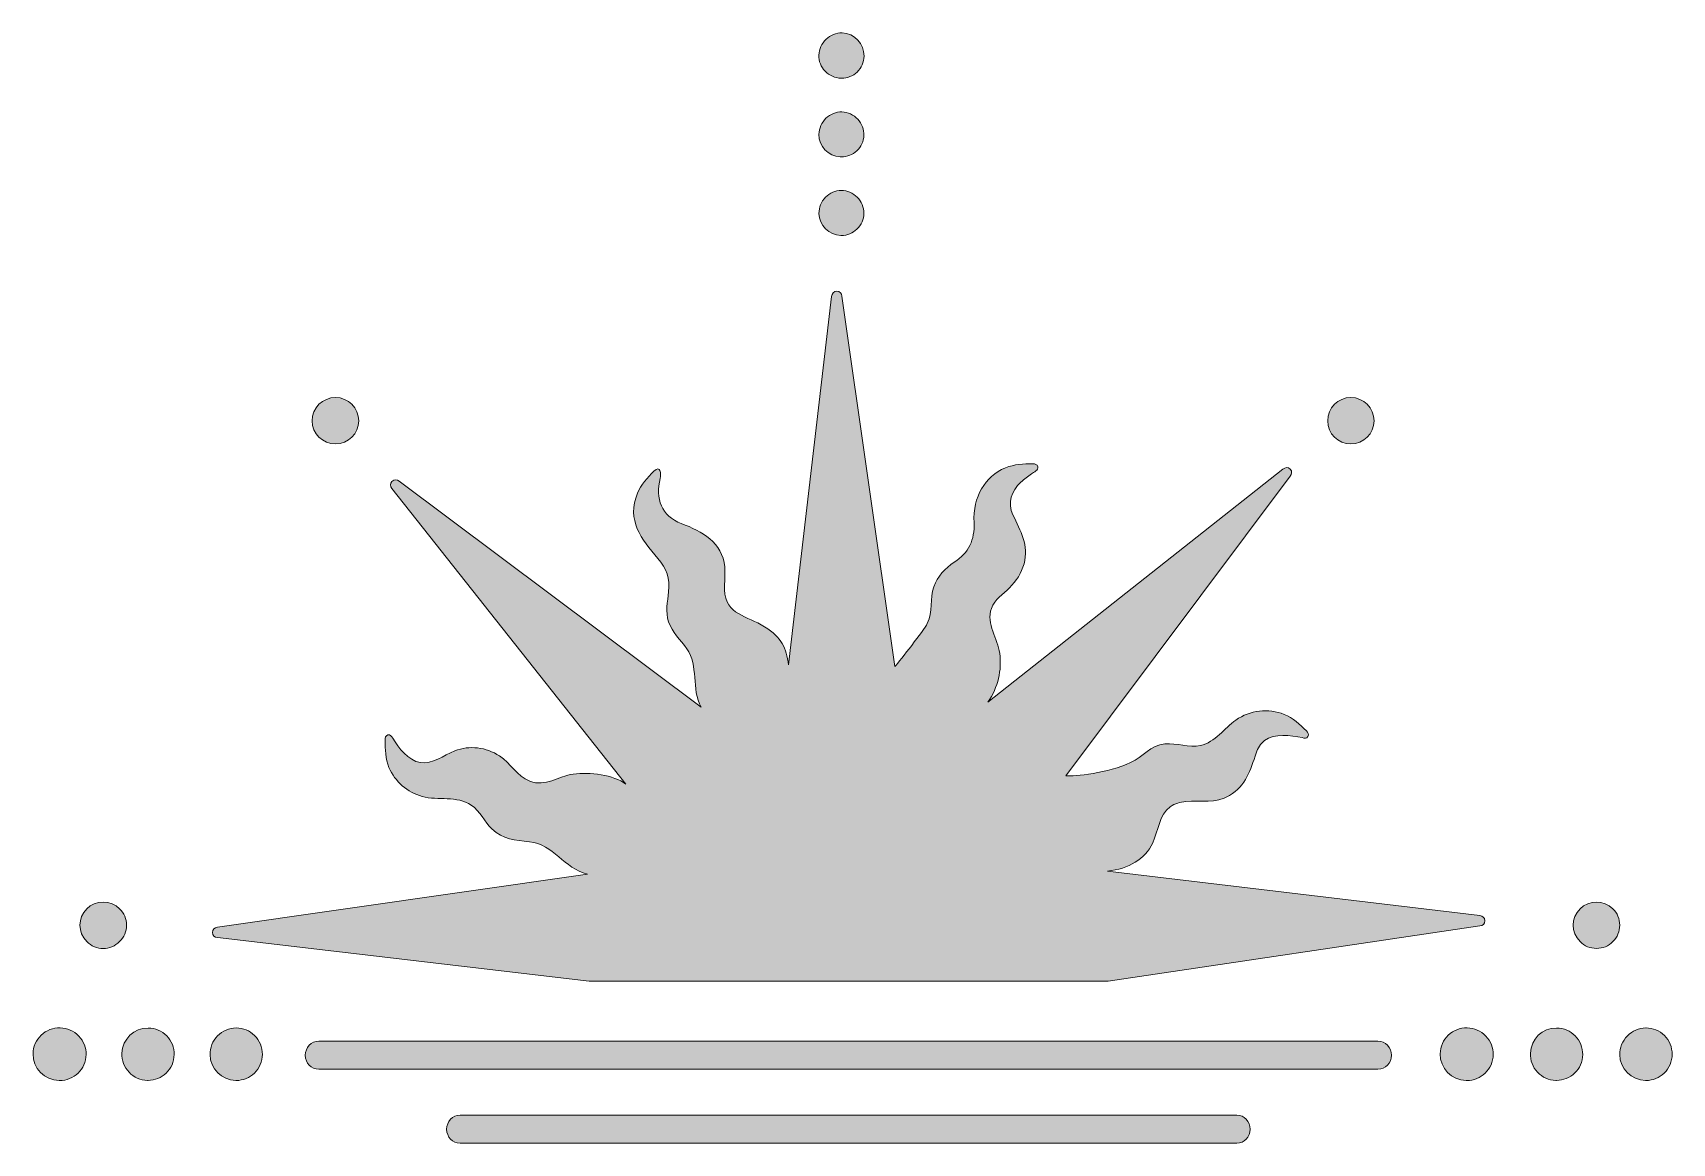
# Model space of a CAD drawing. Header units: inches. Extents: x 36.8 to 48.8, y -10.6 to -2.5.
import ezdxf

# ---------------------------------------------------------------- set-up
doc = ezdxf.new("R2010")
doc.units = ezdxf.units.IN
doc.header["$MEASUREMENT"] = 0
doc.layers.add('Layer 1', color=7, linetype='Continuous')

msp = doc.modelspace()

# ---------------------------------------------------------------- hatches: boundary and pattern name
at = {"layer": 'Layer 1', "true_color": 0xffffff}
h = msp.add_hatch(color=7, dxfattribs=at)
h.dxf.hatch_style = 2
edge = h.paths.add_edge_path()
edge.add_spline(control_points=[(42.742, -2.824), (42.743, -2.825), (42.744, -2.825), (42.746, -2.825), (42.789, -2.825), (42.829, -2.808), (42.86, -2.779), (42.892, -2.748), (42.91, -2.707), (42.911, -2.663), (42.912, -2.572), (42.84, -2.495), (42.75, -2.493), (42.708, -2.491), (42.665, -2.508), (42.633, -2.539), (42.6, -2.57), (42.581, -2.612), (42.58, -2.655), (42.579, -2.699), (42.595, -2.741), (42.626, -2.773), (42.656, -2.805), (42.698, -2.823), (42.742, -2.824)], knot_values=[0, 0, 0, 0, 1, 1, 1, 2, 2, 2, 3, 3, 3, 4, 4, 4, 5, 5, 5, 6, 6, 6, 7, 7, 7, 8, 8, 8, 8], degree=3, periodic=1)
h = msp.add_hatch(color=7, dxfattribs=at)
h.dxf.hatch_style = 2
edge = h.paths.add_edge_path()
edge.add_spline(control_points=[(42.865, -3.125), (42.834, -3.092), (42.792, -3.073), (42.749, -3.071), (42.707, -3.071), (42.664, -3.087), (42.632, -3.118), (42.6, -3.149), (42.581, -3.191), (42.58, -3.235), (42.579, -3.323), (42.648, -3.396), (42.737, -3.4), (42.74, -3.4), (42.743, -3.4), (42.745, -3.4), (42.787, -3.4), (42.827, -3.385), (42.858, -3.356), (42.89, -3.327), (42.908, -3.286), (42.91, -3.243), (42.912, -3.2), (42.895, -3.157), (42.865, -3.125)], knot_values=[0, 0, 0, 0, 1, 1, 1, 2, 2, 2, 3, 3, 3, 4, 4, 4, 5, 5, 5, 6, 6, 6, 7, 7, 7, 8, 8, 8, 8], degree=3, periodic=1)
h = msp.add_hatch(color=7, dxfattribs=at)
h.dxf.hatch_style = 2
edge = h.paths.add_edge_path()
edge.add_spline(control_points=[(42.745, -3.647), (42.701, -3.647), (42.66, -3.665), (42.629, -3.696), (42.597, -3.728), (42.58, -3.77), (42.581, -3.815), (42.583, -3.903), (42.653, -3.974), (42.741, -3.976), (42.743, -3.976), (42.744, -3.976), (42.746, -3.976), (42.788, -3.976), (42.828, -3.96), (42.859, -3.93), (42.891, -3.899), (42.909, -3.858), (42.909, -3.814), (42.91, -3.769), (42.893, -3.728), (42.861, -3.696), (42.83, -3.664), (42.788, -3.647), (42.745, -3.647), (42.745, -3.647), (42.745, -3.647), (42.745, -3.647)], knot_values=[0, 0, 0, 0, 1, 1, 1, 2, 2, 2, 3, 3, 3, 4, 4, 4, 5, 5, 5, 6, 6, 6, 7, 7, 7, 8, 8, 8, 9, 9, 9, 9], degree=3, periodic=1)
h = msp.add_hatch(color=7, dxfattribs=at)
h.dxf.hatch_style = 2
edge = h.paths.add_edge_path()
edge.add_spline(control_points=[(44.387, -7.933), (44.387, -7.933), (46.031, -5.74), (46.031, -5.74), (46.043, -5.723), (46.047, -5.704), (46.03, -5.687), (46.014, -5.672), (45.994, -5.674), (45.977, -5.687), (45.977, -5.687), (43.818, -7.394), (43.818, -7.394), (43.893, -7.285), (43.92, -7.161), (43.904, -7.037), (43.89, -6.929), (43.802, -6.823), (43.843, -6.707), (43.867, -6.641), (43.929, -6.604), (43.976, -6.556), (44.025, -6.506), (44.064, -6.449), (44.082, -6.381), (44.118, -6.243), (44.058, -6.143), (44.001, -6.023), (43.958, -5.932), (43.99, -5.849), (44.059, -5.783), (44.083, -5.76), (44.11, -5.74), (44.137, -5.721), (44.153, -5.709), (44.189, -5.695), (44.183, -5.67), (44.179, -5.651), (44.162, -5.649), (44.146, -5.649), (44.078, -5.649), (44.01, -5.651), (43.946, -5.678), (43.794, -5.742), (43.708, -5.889), (43.716, -6.079), (43.722, -6.205), (43.678, -6.301), (43.571, -6.37), (43.504, -6.413), (43.449, -6.473), (43.422, -6.549), (43.392, -6.637), (43.417, -6.732), (43.374, -6.817), (43.346, -6.873), (43.176, -7.085), (43.137, -7.133), (43.137, -7.133), (42.749, -4.421), (42.749, -4.421), (42.745, -4.401), (42.735, -4.384), (42.711, -4.384), (42.688, -4.385), (42.676, -4.401), (42.673, -4.422), (42.673, -4.422), (42.358, -7.122), (42.358, -7.122), (42.341, -6.995), (42.31, -6.924), (42.183, -6.842), (42.055, -6.759), (41.896, -6.759), (41.89, -6.571), (41.888, -6.515), (41.896, -6.459), (41.891, -6.403), (41.873, -6.224), (41.725, -6.143), (41.573, -6.086), (41.428, -6.031), (41.382, -5.903), (41.418, -5.756), (41.427, -5.72), (41.419, -5.656), (41.373, -5.702), (41.324, -5.75), (41.278, -5.8), (41.252, -5.864), (41.171, -6.061), (41.28, -6.201), (41.402, -6.342), (41.464, -6.415), (41.491, -6.489), (41.48, -6.585), (41.472, -6.659), (41.456, -6.733), (41.48, -6.805), (41.505, -6.881), (41.568, -6.939), (41.613, -7.003), (41.702, -7.127), (41.644, -7.296), (41.718, -7.432), (41.718, -7.432), (39.507, -5.776), (39.507, -5.776), (39.491, -5.764), (39.471, -5.759), (39.455, -5.777), (39.439, -5.793), (39.442, -5.813), (39.454, -5.83), (39.454, -5.83), (41.167, -7.995), (41.167, -7.995), (41.077, -7.927), (40.904, -7.904), (40.781, -7.921), (40.673, -7.937), (40.579, -8.017), (40.464, -7.973), (40.371, -7.937), (40.323, -7.84), (40.242, -7.788), (40.144, -7.724), (40.023, -7.708), (39.914, -7.751), (39.83, -7.785), (39.752, -7.851), (39.663, -7.837), (39.572, -7.822), (39.507, -7.73), (39.46, -7.658), (39.452, -7.645), (39.444, -7.63), (39.425, -7.634), (39.406, -7.639), (39.404, -7.656), (39.404, -7.672), (39.404, -7.74), (39.407, -7.808), (39.433, -7.872), (39.477, -7.977), (39.567, -8.053), (39.676, -8.085), (39.792, -8.117), (39.93, -8.077), (40.035, -8.148), (40.1, -8.193), (40.131, -8.27), (40.187, -8.323), (40.265, -8.398), (40.359, -8.406), (40.462, -8.417), (40.637, -8.435), (40.716, -8.611), (40.886, -8.655), (40.886, -8.655), (38.177, -9.043), (38.177, -9.043), (38.156, -9.047), (38.139, -9.057), (38.14, -9.081), (38.14, -9.104), (38.156, -9.116), (38.177, -9.119), (38.177, -9.119), (40.899, -9.437), (40.899, -9.437), (40.899, -9.437), (40.904, -9.437), (40.904, -9.437), (40.904, -9.437), (40.995, -9.437), (40.995, -9.437), (40.995, -9.437), (44.583, -9.437), (44.583, -9.437), (44.583, -9.437), (44.692, -9.437), (44.692, -9.437), (44.692, -9.437), (44.697, -9.437), (44.697, -9.437), (44.697, -9.437), (47.419, -9.033), (47.419, -9.033), (47.44, -9.03), (47.456, -9.019), (47.456, -8.995), (47.455, -8.972), (47.439, -8.959), (47.418, -8.957), (47.418, -8.957), (44.693, -8.632), (44.693, -8.632), (44.85, -8.614), (44.967, -8.546), (45.024, -8.424), (45.064, -8.337), (45.071, -8.221), (45.153, -8.16), (45.186, -8.136), (45.226, -8.125), (45.266, -8.122), (45.38, -8.113), (45.481, -8.14), (45.586, -8.078), (45.709, -8.005), (45.737, -7.892), (45.782, -7.767), (45.794, -7.732), (45.813, -7.698), (45.843, -7.675), (45.915, -7.62), (46.036, -7.637), (46.119, -7.654), (46.134, -7.658), (46.151, -7.663), (46.161, -7.646), (46.171, -7.63), (46.16, -7.617), (46.149, -7.605), (46.101, -7.557), (46.051, -7.511), (45.987, -7.484), (45.871, -7.437), (45.736, -7.453), (45.633, -7.525), (45.547, -7.585), (45.483, -7.688), (45.374, -7.712), (45.288, -7.731), (45.202, -7.692), (45.114, -7.699), (45.006, -7.708), (44.955, -7.794), (44.862, -7.837), (44.699, -7.912), (44.452, -7.94), (44.387, -7.933)], knot_values=[0, 0, 0, 0, 1, 1, 1, 2, 2, 2, 3, 3, 3, 4, 4, 4, 5, 5, 5, 6, 6, 6, 7, 7, 7, 8, 8, 8, 9, 9, 9, 10, 10, 10, 11, 11, 11, 12, 12, 12, 13, 13, 13, 14, 14, 14, 15, 15, 15, 16, 16, 16, 17, 17, 17, 18, 18, 18, 19, 19, 19, 20, 20, 20, 21, 21, 21, 22, 22, 22, 23, 23, 23, 24, 24, 24, 25, 25, 25, 26, 26, 26, 27, 27, 27, 28, 28, 28, 29, 29, 29, 30, 30, 30, 31, 31, 31, 32, 32, 32, 33, 33, 33, 34, 34, 34, 35, 35, 35, 36, 36, 36, 37, 37, 37, 38, 38, 38, 39, 39, 39, 40, 40, 40, 41, 41, 41, 42, 42, 42, 43, 43, 43, 44, 44, 44, 45, 45, 45, 46, 46, 46, 47, 47, 47, 48, 48, 48, 49, 49, 49, 50, 50, 50, 51, 51, 51, 52, 52, 52, 53, 53, 53, 54, 54, 54, 55, 55, 55, 56, 56, 56, 57, 57, 57, 58, 58, 58, 59, 59, 59, 60, 60, 60, 61, 61, 61, 62, 62, 62, 63, 63, 63, 64, 64, 64, 65, 65, 65, 66, 66, 66, 67, 67, 67, 68, 68, 68, 69, 69, 69, 70, 70, 70, 71, 71, 71, 72, 72, 72, 73, 73, 73, 74, 74, 74, 75, 75, 75, 76, 76, 76, 77, 77, 77, 78, 78, 78, 79, 79, 79, 80, 80, 80, 81, 81, 81, 81], degree=3, periodic=1)
h = msp.add_hatch(color=7, dxfattribs=at)
h.dxf.hatch_style = 2
edge = h.paths.add_edge_path()
edge.add_spline(control_points=[(39.041, -5.503), (39.135, -5.503), (39.211, -5.427), (39.211, -5.333), (39.211, -5.239), (39.135, -5.163), (39.041, -5.163), (38.947, -5.163), (38.87, -5.239), (38.87, -5.333), (38.87, -5.427), (38.947, -5.503), (39.041, -5.503)], knot_values=[0, 0, 0, 0, 1, 1, 1, 2, 2, 2, 3, 3, 3, 4, 4, 4, 4], degree=3, periodic=1)
h = msp.add_hatch(color=7, dxfattribs=at)
h.dxf.hatch_style = 2
edge = h.paths.add_edge_path()
edge.add_spline(control_points=[(46.475, -5.503), (46.569, -5.503), (46.645, -5.427), (46.645, -5.333), (46.645, -5.239), (46.569, -5.163), (46.475, -5.163), (46.381, -5.163), (46.305, -5.239), (46.305, -5.333), (46.305, -5.427), (46.381, -5.503), (46.475, -5.503)], knot_values=[0, 0, 0, 0, 1, 1, 1, 2, 2, 2, 3, 3, 3, 4, 4, 4, 4], degree=3, periodic=1)
h = msp.add_hatch(color=7, dxfattribs=at)
h.dxf.hatch_style = 2
edge = h.paths.add_edge_path()
edge.add_spline(control_points=[(37.461, -8.907), (37.397, -8.843), (37.284, -8.843), (37.22, -8.907), (37.154, -8.974), (37.154, -9.082), (37.22, -9.148), (37.253, -9.181), (37.297, -9.198), (37.34, -9.198), (37.384, -9.198), (37.428, -9.181), (37.461, -9.148), (37.493, -9.116), (37.511, -9.073), (37.511, -9.028), (37.511, -8.982), (37.493, -8.939), (37.461, -8.907)], knot_values=[0, 0, 0, 0, 1, 1, 1, 2, 2, 2, 3, 3, 3, 4, 4, 4, 5, 5, 5, 6, 6, 6, 6], degree=3, periodic=1)
h = msp.add_hatch(color=7, dxfattribs=at)
h.dxf.hatch_style = 2
edge = h.paths.add_edge_path()
edge.add_spline(control_points=[(48.443, -9.028), (48.443, -8.982), (48.426, -8.939), (48.393, -8.907), (48.329, -8.843), (48.217, -8.843), (48.153, -8.907), (48.086, -8.974), (48.086, -9.082), (48.153, -9.148), (48.185, -9.18), (48.228, -9.198), (48.273, -9.198), (48.318, -9.198), (48.361, -9.18), (48.393, -9.148), (48.426, -9.116), (48.443, -9.073), (48.443, -9.028)], knot_values=[0, 0, 0, 0, 1, 1, 1, 2, 2, 2, 3, 3, 3, 4, 4, 4, 5, 5, 5, 6, 6, 6, 6], degree=3, periodic=1)
h = msp.add_hatch(color=7, dxfattribs=at)
h.dxf.hatch_style = 2
edge = h.paths.add_edge_path()
edge.add_spline(control_points=[(37.025, -9.78), (36.974, -9.778), (36.924, -9.798), (36.887, -9.833), (36.849, -9.869), (36.828, -9.917), (36.827, -9.969), (36.825, -10.075), (36.911, -10.163), (37.018, -10.166), (37.019, -10.166), (37.021, -10.166), (37.022, -10.166), (37.073, -10.166), (37.12, -10.146), (37.157, -10.111), (37.194, -10.076), (37.215, -10.028), (37.216, -9.976), (37.217, -9.926), (37.198, -9.877), (37.162, -9.84), (37.125, -9.802), (37.077, -9.781), (37.025, -9.78)], knot_values=[0, 0, 0, 0, 1, 1, 1, 2, 2, 2, 3, 3, 3, 4, 4, 4, 5, 5, 5, 6, 6, 6, 7, 7, 7, 8, 8, 8, 8], degree=3, periodic=1)
h = msp.add_hatch(color=7, dxfattribs=at)
h.dxf.hatch_style = 2
edge = h.paths.add_edge_path()
edge.add_spline(control_points=[(37.67, -9.781), (37.67, -9.781), (37.669, -9.781), (37.669, -9.781), (37.565, -9.781), (37.482, -9.862), (37.478, -9.965), (37.476, -10.018), (37.495, -10.067), (37.53, -10.105), (37.565, -10.142), (37.612, -10.163), (37.664, -10.164), (37.664, -10.164), (37.664, -10.164), (37.664, -10.164), (37.666, -10.164), (37.667, -10.164), (37.669, -10.164), (37.719, -10.164), (37.766, -10.146), (37.802, -10.111), (37.839, -10.076), (37.86, -10.028), (37.86, -9.976), (37.861, -9.924), (37.842, -9.875), (37.806, -9.838), (37.77, -9.802), (37.722, -9.781), (37.67, -9.781)], knot_values=[0, 0, 0, 0, 1, 1, 1, 2, 2, 2, 3, 3, 3, 4, 4, 4, 5, 5, 5, 6, 6, 6, 7, 7, 7, 8, 8, 8, 9, 9, 9, 10, 10, 10, 10], degree=3, periodic=1)
h = msp.add_hatch(color=7, dxfattribs=at)
h.dxf.hatch_style = 2
edge = h.paths.add_edge_path()
edge.add_spline(control_points=[(38.315, -9.78), (38.315, -9.78), (38.314, -9.78), (38.314, -9.78), (38.264, -9.78), (38.214, -9.802), (38.178, -9.839), (38.142, -9.876), (38.122, -9.926), (38.123, -9.976), (38.124, -10.078), (38.209, -10.163), (38.311, -10.165), (38.313, -10.165), (38.314, -10.165), (38.315, -10.165), (38.365, -10.165), (38.412, -10.146), (38.448, -10.111), (38.485, -10.075), (38.506, -10.025), (38.506, -9.974), (38.507, -9.922), (38.486, -9.873), (38.449, -9.836), (38.413, -9.8), (38.365, -9.78), (38.315, -9.78)], knot_values=[0, 0, 0, 0, 1, 1, 1, 2, 2, 2, 3, 3, 3, 4, 4, 4, 5, 5, 5, 6, 6, 6, 7, 7, 7, 8, 8, 8, 9, 9, 9, 9], degree=3, periodic=1)
h = msp.add_hatch(color=7, dxfattribs=at)
h.dxf.hatch_style = 2
edge = h.paths.add_edge_path()
edge.add_spline(control_points=[(47.326, -9.78), (47.273, -9.779), (47.225, -9.798), (47.188, -9.833), (47.151, -9.869), (47.13, -9.917), (47.129, -9.969), (47.127, -10.075), (47.212, -10.163), (47.319, -10.166), (47.321, -10.166), (47.322, -10.166), (47.324, -10.166), (47.374, -10.166), (47.422, -10.146), (47.458, -10.111), (47.495, -10.076), (47.516, -10.028), (47.517, -9.976), (47.517, -9.976), (47.517, -9.976), (47.517, -9.976), (47.518, -9.926), (47.499, -9.877), (47.463, -9.84), (47.427, -9.802), (47.378, -9.781), (47.326, -9.78)], knot_values=[0, 0, 0, 0, 1, 1, 1, 2, 2, 2, 3, 3, 3, 4, 4, 4, 5, 5, 5, 6, 6, 6, 7, 7, 7, 8, 8, 8, 9, 9, 9, 9], degree=3, periodic=1)
h = msp.add_hatch(color=7, dxfattribs=at)
h.dxf.hatch_style = 2
edge = h.paths.add_edge_path()
edge.add_spline(control_points=[(47.981, -9.781), (47.981, -9.781), (47.981, -9.781), (47.98, -9.781), (47.876, -9.781), (47.793, -9.862), (47.789, -9.965), (47.787, -10.018), (47.806, -10.067), (47.841, -10.105), (47.876, -10.142), (47.924, -10.163), (47.975, -10.164), (47.975, -10.164), (47.975, -10.164), (47.975, -10.164), (47.977, -10.164), (47.979, -10.164), (47.98, -10.164), (48.03, -10.164), (48.077, -10.146), (48.113, -10.111), (48.15, -10.076), (48.171, -10.028), (48.172, -9.976), (48.172, -9.924), (48.153, -9.875), (48.117, -9.838), (48.082, -9.802), (48.033, -9.781), (47.981, -9.781)], knot_values=[0, 0, 0, 0, 1, 1, 1, 2, 2, 2, 3, 3, 3, 4, 4, 4, 5, 5, 5, 6, 6, 6, 7, 7, 7, 8, 8, 8, 9, 9, 9, 10, 10, 10, 10], degree=3, periodic=1)
h = msp.add_hatch(color=7, dxfattribs=at)
h.dxf.hatch_style = 2
edge = h.paths.add_edge_path()
edge.add_spline(control_points=[(48.77, -9.836), (48.734, -9.8), (48.686, -9.78), (48.636, -9.78), (48.635, -9.78), (48.635, -9.78), (48.634, -9.78), (48.584, -9.78), (48.535, -9.802), (48.499, -9.839), (48.463, -9.876), (48.442, -9.926), (48.443, -9.976), (48.445, -10.078), (48.53, -10.163), (48.632, -10.165), (48.633, -10.165), (48.635, -10.165), (48.636, -10.165), (48.685, -10.165), (48.732, -10.146), (48.769, -10.111), (48.806, -10.075), (48.827, -10.025), (48.827, -9.974), (48.827, -9.922), (48.807, -9.873), (48.77, -9.836)], knot_values=[0, 0, 0, 0, 1, 1, 1, 2, 2, 2, 3, 3, 3, 4, 4, 4, 5, 5, 5, 6, 6, 6, 7, 7, 7, 8, 8, 8, 9, 9, 9, 9], degree=3, periodic=1)
h = msp.add_hatch(color=7, dxfattribs=at)
h.dxf.hatch_style = 2
edge = h.paths.add_edge_path()
edge.add_spline(control_points=[(46.673, -9.877), (46.673, -9.877), (38.92, -9.877), (38.92, -9.877), (38.865, -9.877), (38.82, -9.924), (38.82, -9.98), (38.82, -10.037), (38.865, -10.083), (38.92, -10.083), (38.92, -10.083), (46.673, -10.083), (46.673, -10.083), (46.728, -10.083), (46.773, -10.037), (46.773, -9.98), (46.773, -9.924), (46.728, -9.877), (46.673, -9.877)], knot_values=[0, 0, 0, 0, 1, 1, 1, 2, 2, 2, 3, 3, 3, 4, 4, 4, 5, 5, 5, 6, 6, 6, 6], degree=3, periodic=1)
h = msp.add_hatch(color=7, dxfattribs=at)
h.dxf.hatch_style = 2
edge = h.paths.add_edge_path()
edge.add_spline(control_points=[(45.64, -10.419), (45.64, -10.419), (39.953, -10.419), (39.953, -10.419), (39.899, -10.419), (39.855, -10.465), (39.855, -10.522), (39.855, -10.578), (39.899, -10.625), (39.953, -10.625), (39.953, -10.625), (45.64, -10.625), (45.64, -10.625), (45.694, -10.625), (45.738, -10.578), (45.738, -10.522), (45.738, -10.465), (45.694, -10.419), (45.64, -10.419)], knot_values=[0, 0, 0, 0, 1, 1, 1, 2, 2, 2, 3, 3, 3, 4, 4, 4, 5, 5, 5, 6, 6, 6, 6], degree=3, periodic=1)

# ---------------------------------------------------------------- linework, layer by layer
at = {"layer": 'Layer 1', "lineweight": 0}
for points, knots in [([(42.742, -2.824), (42.743, -2.825), (42.744, -2.825), (42.746, -2.825), (42.789, -2.825), (42.829, -2.808), (42.86, -2.779), (42.892, -2.748), (42.91, -2.707), (42.911, -2.663), (42.912, -2.572), (42.84, -2.495), (42.75, -2.493), (42.708, -2.491), (42.665, -2.508), (42.633, -2.539), (42.6, -2.57), (42.581, -2.612), (42.58, -2.655), (42.579, -2.699), (42.595, -2.741), (42.626, -2.773), (42.656, -2.805), (42.698, -2.823), (42.742, -2.824)], [0, 0, 0, 0, 1, 1, 1, 2, 2, 2, 3, 3, 3, 4, 4, 4, 5, 5, 5, 6, 6, 6, 7, 7, 7, 8, 8, 8, 8]), ([(42.865, -3.125), (42.834, -3.092), (42.792, -3.073), (42.749, -3.071), (42.707, -3.071), (42.664, -3.087), (42.632, -3.118), (42.6, -3.149), (42.581, -3.191), (42.58, -3.235), (42.579, -3.323), (42.648, -3.396), (42.737, -3.4), (42.74, -3.4), (42.743, -3.4), (42.745, -3.4), (42.787, -3.4), (42.827, -3.385), (42.858, -3.356), (42.89, -3.327), (42.908, -3.286), (42.91, -3.243), (42.912, -3.2), (42.895, -3.157), (42.865, -3.125)], [0, 0, 0, 0, 1, 1, 1, 2, 2, 2, 3, 3, 3, 4, 4, 4, 5, 5, 5, 6, 6, 6, 7, 7, 7, 8, 8, 8, 8]), ([(42.745, -3.647), (42.701, -3.647), (42.66, -3.665), (42.629, -3.696), (42.597, -3.728), (42.58, -3.77), (42.581, -3.815), (42.583, -3.903), (42.653, -3.974), (42.741, -3.976), (42.743, -3.976), (42.744, -3.976), (42.746, -3.976), (42.788, -3.976), (42.828, -3.96), (42.859, -3.93), (42.891, -3.899), (42.909, -3.858), (42.909, -3.814), (42.91, -3.769), (42.893, -3.728), (42.861, -3.696), (42.83, -3.664), (42.788, -3.647), (42.745, -3.647), (42.745, -3.647), (42.745, -3.647), (42.745, -3.647)], [0, 0, 0, 0, 1, 1, 1, 2, 2, 2, 3, 3, 3, 4, 4, 4, 5, 5, 5, 6, 6, 6, 7, 7, 7, 8, 8, 8, 9, 9, 9, 9]), ([(44.387, -7.933), (44.387, -7.933), (46.031, -5.74), (46.031, -5.74), (46.043, -5.723), (46.047, -5.704), (46.03, -5.687), (46.014, -5.672), (45.994, -5.674), (45.977, -5.687), (45.977, -5.687), (43.818, -7.394), (43.818, -7.394), (43.893, -7.285), (43.92, -7.161), (43.904, -7.037), (43.89, -6.929), (43.802, -6.823), (43.843, -6.707), (43.867, -6.641), (43.929, -6.604), (43.976, -6.556), (44.025, -6.506), (44.064, -6.449), (44.082, -6.381), (44.118, -6.243), (44.058, -6.143), (44.001, -6.023), (43.958, -5.932), (43.99, -5.849), (44.059, -5.783), (44.083, -5.76), (44.11, -5.74), (44.137, -5.721), (44.153, -5.709), (44.189, -5.695), (44.183, -5.67), (44.179, -5.651), (44.162, -5.649), (44.146, -5.649), (44.078, -5.649), (44.01, -5.651), (43.946, -5.678), (43.794, -5.742), (43.708, -5.889), (43.716, -6.079), (43.722, -6.205), (43.678, -6.301), (43.571, -6.37), (43.504, -6.413), (43.449, -6.473), (43.422, -6.549), (43.392, -6.637), (43.417, -6.732), (43.374, -6.817), (43.346, -6.873), (43.176, -7.085), (43.137, -7.133), (43.137, -7.133), (42.749, -4.421), (42.749, -4.421), (42.745, -4.401), (42.735, -4.384), (42.711, -4.384), (42.688, -4.385), (42.676, -4.401), (42.673, -4.422), (42.673, -4.422), (42.358, -7.122), (42.358, -7.122), (42.341, -6.995), (42.31, -6.924), (42.183, -6.842), (42.055, -6.759), (41.896, -6.759), (41.89, -6.571), (41.888, -6.515), (41.896, -6.459), (41.891, -6.403), (41.873, -6.224), (41.725, -6.143), (41.573, -6.086), (41.428, -6.031), (41.382, -5.903), (41.418, -5.756), (41.427, -5.72), (41.419, -5.656), (41.373, -5.702), (41.324, -5.75), (41.278, -5.8), (41.252, -5.864), (41.171, -6.061), (41.28, -6.201), (41.402, -6.342), (41.464, -6.415), (41.491, -6.489), (41.48, -6.585), (41.472, -6.659), (41.456, -6.733), (41.48, -6.805), (41.505, -6.881), (41.568, -6.939), (41.613, -7.003), (41.702, -7.127), (41.644, -7.296), (41.718, -7.432), (41.718, -7.432), (39.507, -5.776), (39.507, -5.776), (39.491, -5.764), (39.471, -5.759), (39.455, -5.777), (39.439, -5.793), (39.442, -5.813), (39.454, -5.83), (39.454, -5.83), (41.167, -7.995), (41.167, -7.995), (41.077, -7.927), (40.904, -7.904), (40.781, -7.921), (40.673, -7.937), (40.579, -8.017), (40.464, -7.973), (40.371, -7.937), (40.323, -7.84), (40.242, -7.788), (40.144, -7.724), (40.023, -7.708), (39.914, -7.751), (39.83, -7.785), (39.752, -7.851), (39.663, -7.837), (39.572, -7.822), (39.507, -7.73), (39.46, -7.658), (39.452, -7.645), (39.444, -7.63), (39.425, -7.634), (39.406, -7.639), (39.404, -7.656), (39.404, -7.672), (39.404, -7.74), (39.407, -7.808), (39.433, -7.872), (39.477, -7.977), (39.567, -8.053), (39.676, -8.085), (39.792, -8.117), (39.93, -8.077), (40.035, -8.148), (40.1, -8.193), (40.131, -8.27), (40.187, -8.323), (40.265, -8.398), (40.359, -8.406), (40.462, -8.417), (40.637, -8.435), (40.716, -8.611), (40.886, -8.655), (40.886, -8.655), (38.177, -9.043), (38.177, -9.043), (38.156, -9.047), (38.139, -9.057), (38.14, -9.081), (38.14, -9.104), (38.156, -9.116), (38.177, -9.119), (38.177, -9.119), (40.899, -9.437), (40.899, -9.437), (40.899, -9.437), (40.904, -9.437), (40.904, -9.437), (40.904, -9.437), (40.995, -9.437), (40.995, -9.437), (40.995, -9.437), (44.583, -9.437), (44.583, -9.437), (44.583, -9.437), (44.692, -9.437), (44.692, -9.437), (44.692, -9.437), (44.697, -9.437), (44.697, -9.437), (44.697, -9.437), (47.419, -9.033), (47.419, -9.033), (47.44, -9.03), (47.456, -9.019), (47.456, -8.995), (47.455, -8.972), (47.439, -8.959), (47.418, -8.957), (47.418, -8.957), (44.693, -8.632), (44.693, -8.632), (44.85, -8.614), (44.967, -8.546), (45.024, -8.424), (45.064, -8.337), (45.071, -8.221), (45.153, -8.16), (45.186, -8.136), (45.226, -8.125), (45.266, -8.122), (45.38, -8.113), (45.481, -8.14), (45.586, -8.078), (45.709, -8.005), (45.737, -7.892), (45.782, -7.767), (45.794, -7.732), (45.813, -7.698), (45.843, -7.675), (45.915, -7.62), (46.036, -7.637), (46.119, -7.654), (46.134, -7.658), (46.151, -7.663), (46.161, -7.646), (46.171, -7.63), (46.16, -7.617), (46.149, -7.605), (46.101, -7.557), (46.051, -7.511), (45.987, -7.484), (45.871, -7.437), (45.736, -7.453), (45.633, -7.525), (45.547, -7.585), (45.483, -7.688), (45.374, -7.712), (45.288, -7.731), (45.202, -7.692), (45.114, -7.699), (45.006, -7.708), (44.955, -7.794), (44.862, -7.837), (44.699, -7.912), (44.452, -7.94), (44.387, -7.933)], [0, 0, 0, 0, 1, 1, 1, 2, 2, 2, 3, 3, 3, 4, 4, 4, 5, 5, 5, 6, 6, 6, 7, 7, 7, 8, 8, 8, 9, 9, 9, 10, 10, 10, 11, 11, 11, 12, 12, 12, 13, 13, 13, 14, 14, 14, 15, 15, 15, 16, 16, 16, 17, 17, 17, 18, 18, 18, 19, 19, 19, 20, 20, 20, 21, 21, 21, 22, 22, 22, 23, 23, 23, 24, 24, 24, 25, 25, 25, 26, 26, 26, 27, 27, 27, 28, 28, 28, 29, 29, 29, 30, 30, 30, 31, 31, 31, 32, 32, 32, 33, 33, 33, 34, 34, 34, 35, 35, 35, 36, 36, 36, 37, 37, 37, 38, 38, 38, 39, 39, 39, 40, 40, 40, 41, 41, 41, 42, 42, 42, 43, 43, 43, 44, 44, 44, 45, 45, 45, 46, 46, 46, 47, 47, 47, 48, 48, 48, 49, 49, 49, 50, 50, 50, 51, 51, 51, 52, 52, 52, 53, 53, 53, 54, 54, 54, 55, 55, 55, 56, 56, 56, 57, 57, 57, 58, 58, 58, 59, 59, 59, 60, 60, 60, 61, 61, 61, 62, 62, 62, 63, 63, 63, 64, 64, 64, 65, 65, 65, 66, 66, 66, 67, 67, 67, 68, 68, 68, 69, 69, 69, 70, 70, 70, 71, 71, 71, 72, 72, 72, 73, 73, 73, 74, 74, 74, 75, 75, 75, 76, 76, 76, 77, 77, 77, 78, 78, 78, 79, 79, 79, 80, 80, 80, 81, 81, 81, 81]), ([(39.041, -5.503), (39.135, -5.503), (39.211, -5.427), (39.211, -5.333), (39.211, -5.239), (39.135, -5.163), (39.041, -5.163), (38.947, -5.163), (38.87, -5.239), (38.87, -5.333), (38.87, -5.427), (38.947, -5.503), (39.041, -5.503)], [0, 0, 0, 0, 1, 1, 1, 2, 2, 2, 3, 3, 3, 4, 4, 4, 4]), ([(46.475, -5.503), (46.569, -5.503), (46.645, -5.427), (46.645, -5.333), (46.645, -5.239), (46.569, -5.163), (46.475, -5.163), (46.381, -5.163), (46.305, -5.239), (46.305, -5.333), (46.305, -5.427), (46.381, -5.503), (46.475, -5.503)], [0, 0, 0, 0, 1, 1, 1, 2, 2, 2, 3, 3, 3, 4, 4, 4, 4]), ([(37.461, -8.907), (37.397, -8.843), (37.284, -8.843), (37.22, -8.907), (37.154, -8.974), (37.154, -9.082), (37.22, -9.148), (37.253, -9.181), (37.297, -9.198), (37.34, -9.198), (37.384, -9.198), (37.428, -9.181), (37.461, -9.148), (37.493, -9.116), (37.511, -9.073), (37.511, -9.028), (37.511, -8.982), (37.493, -8.939), (37.461, -8.907)], [0, 0, 0, 0, 1, 1, 1, 2, 2, 2, 3, 3, 3, 4, 4, 4, 5, 5, 5, 6, 6, 6, 6]), ([(48.443, -9.028), (48.443, -8.982), (48.426, -8.939), (48.393, -8.907), (48.329, -8.843), (48.217, -8.843), (48.153, -8.907), (48.086, -8.974), (48.086, -9.082), (48.153, -9.148), (48.185, -9.18), (48.228, -9.198), (48.273, -9.198), (48.318, -9.198), (48.361, -9.18), (48.393, -9.148), (48.426, -9.116), (48.443, -9.073), (48.443, -9.028)], [0, 0, 0, 0, 1, 1, 1, 2, 2, 2, 3, 3, 3, 4, 4, 4, 5, 5, 5, 6, 6, 6, 6]), ([(37.025, -9.78), (36.974, -9.778), (36.924, -9.798), (36.887, -9.833), (36.849, -9.869), (36.828, -9.917), (36.827, -9.969), (36.825, -10.075), (36.911, -10.163), (37.018, -10.166), (37.019, -10.166), (37.021, -10.166), (37.022, -10.166), (37.073, -10.166), (37.12, -10.146), (37.157, -10.111), (37.194, -10.076), (37.215, -10.028), (37.216, -9.976), (37.217, -9.926), (37.198, -9.877), (37.162, -9.84), (37.125, -9.802), (37.077, -9.781), (37.025, -9.78)], [0, 0, 0, 0, 1, 1, 1, 2, 2, 2, 3, 3, 3, 4, 4, 4, 5, 5, 5, 6, 6, 6, 7, 7, 7, 8, 8, 8, 8]), ([(37.67, -9.781), (37.67, -9.781), (37.669, -9.781), (37.669, -9.781), (37.565, -9.781), (37.482, -9.862), (37.478, -9.965), (37.476, -10.018), (37.495, -10.067), (37.53, -10.105), (37.565, -10.142), (37.612, -10.163), (37.664, -10.164), (37.664, -10.164), (37.664, -10.164), (37.664, -10.164), (37.666, -10.164), (37.667, -10.164), (37.669, -10.164), (37.719, -10.164), (37.766, -10.146), (37.802, -10.111), (37.839, -10.076), (37.86, -10.028), (37.86, -9.976), (37.861, -9.924), (37.842, -9.875), (37.806, -9.838), (37.77, -9.802), (37.722, -9.781), (37.67, -9.781)], [0, 0, 0, 0, 1, 1, 1, 2, 2, 2, 3, 3, 3, 4, 4, 4, 5, 5, 5, 6, 6, 6, 7, 7, 7, 8, 8, 8, 9, 9, 9, 10, 10, 10, 10]), ([(38.315, -9.78), (38.315, -9.78), (38.314, -9.78), (38.314, -9.78), (38.264, -9.78), (38.214, -9.802), (38.178, -9.839), (38.142, -9.876), (38.122, -9.926), (38.123, -9.976), (38.124, -10.078), (38.209, -10.163), (38.311, -10.165), (38.313, -10.165), (38.314, -10.165), (38.315, -10.165), (38.365, -10.165), (38.412, -10.146), (38.448, -10.111), (38.485, -10.075), (38.506, -10.025), (38.506, -9.974), (38.507, -9.922), (38.486, -9.873), (38.449, -9.836), (38.413, -9.8), (38.365, -9.78), (38.315, -9.78)], [0, 0, 0, 0, 1, 1, 1, 2, 2, 2, 3, 3, 3, 4, 4, 4, 5, 5, 5, 6, 6, 6, 7, 7, 7, 8, 8, 8, 9, 9, 9, 9]), ([(47.326, -9.78), (47.273, -9.779), (47.225, -9.798), (47.188, -9.833), (47.151, -9.869), (47.13, -9.917), (47.129, -9.969), (47.127, -10.075), (47.212, -10.163), (47.319, -10.166), (47.321, -10.166), (47.322, -10.166), (47.324, -10.166), (47.374, -10.166), (47.422, -10.146), (47.458, -10.111), (47.495, -10.076), (47.516, -10.028), (47.517, -9.976), (47.517, -9.976), (47.517, -9.976), (47.517, -9.976), (47.518, -9.926), (47.499, -9.877), (47.463, -9.84), (47.427, -9.802), (47.378, -9.781), (47.326, -9.78)], [0, 0, 0, 0, 1, 1, 1, 2, 2, 2, 3, 3, 3, 4, 4, 4, 5, 5, 5, 6, 6, 6, 7, 7, 7, 8, 8, 8, 9, 9, 9, 9]), ([(47.981, -9.781), (47.981, -9.781), (47.981, -9.781), (47.98, -9.781), (47.876, -9.781), (47.793, -9.862), (47.789, -9.965), (47.787, -10.018), (47.806, -10.067), (47.841, -10.105), (47.876, -10.142), (47.924, -10.163), (47.975, -10.164), (47.975, -10.164), (47.975, -10.164), (47.975, -10.164), (47.977, -10.164), (47.979, -10.164), (47.98, -10.164), (48.03, -10.164), (48.077, -10.146), (48.113, -10.111), (48.15, -10.076), (48.171, -10.028), (48.172, -9.976), (48.172, -9.924), (48.153, -9.875), (48.117, -9.838), (48.082, -9.802), (48.033, -9.781), (47.981, -9.781)], [0, 0, 0, 0, 1, 1, 1, 2, 2, 2, 3, 3, 3, 4, 4, 4, 5, 5, 5, 6, 6, 6, 7, 7, 7, 8, 8, 8, 9, 9, 9, 10, 10, 10, 10]), ([(48.77, -9.836), (48.734, -9.8), (48.686, -9.78), (48.636, -9.78), (48.635, -9.78), (48.635, -9.78), (48.634, -9.78), (48.584, -9.78), (48.535, -9.802), (48.499, -9.839), (48.463, -9.876), (48.442, -9.926), (48.443, -9.976), (48.445, -10.078), (48.53, -10.163), (48.632, -10.165), (48.633, -10.165), (48.635, -10.165), (48.636, -10.165), (48.685, -10.165), (48.732, -10.146), (48.769, -10.111), (48.806, -10.075), (48.827, -10.025), (48.827, -9.974), (48.827, -9.922), (48.807, -9.873), (48.77, -9.836)], [0, 0, 0, 0, 1, 1, 1, 2, 2, 2, 3, 3, 3, 4, 4, 4, 5, 5, 5, 6, 6, 6, 7, 7, 7, 8, 8, 8, 9, 9, 9, 9]), ([(46.673, -9.877), (46.673, -9.877), (38.92, -9.877), (38.92, -9.877), (38.865, -9.877), (38.82, -9.924), (38.82, -9.98), (38.82, -10.037), (38.865, -10.083), (38.92, -10.083), (38.92, -10.083), (46.673, -10.083), (46.673, -10.083), (46.728, -10.083), (46.773, -10.037), (46.773, -9.98), (46.773, -9.924), (46.728, -9.877), (46.673, -9.877)], [0, 0, 0, 0, 1, 1, 1, 2, 2, 2, 3, 3, 3, 4, 4, 4, 5, 5, 5, 6, 6, 6, 6]), ([(45.64, -10.419), (45.64, -10.419), (39.953, -10.419), (39.953, -10.419), (39.899, -10.419), (39.855, -10.465), (39.855, -10.522), (39.855, -10.578), (39.899, -10.625), (39.953, -10.625), (39.953, -10.625), (45.64, -10.625), (45.64, -10.625), (45.694, -10.625), (45.738, -10.578), (45.738, -10.522), (45.738, -10.465), (45.694, -10.419), (45.64, -10.419)], [0, 0, 0, 0, 1, 1, 1, 2, 2, 2, 3, 3, 3, 4, 4, 4, 5, 5, 5, 6, 6, 6, 6])]:
    msp.add_open_spline(points, degree=3, knots=knots, dxfattribs=at)

doc.saveas('drawing.dxf')
